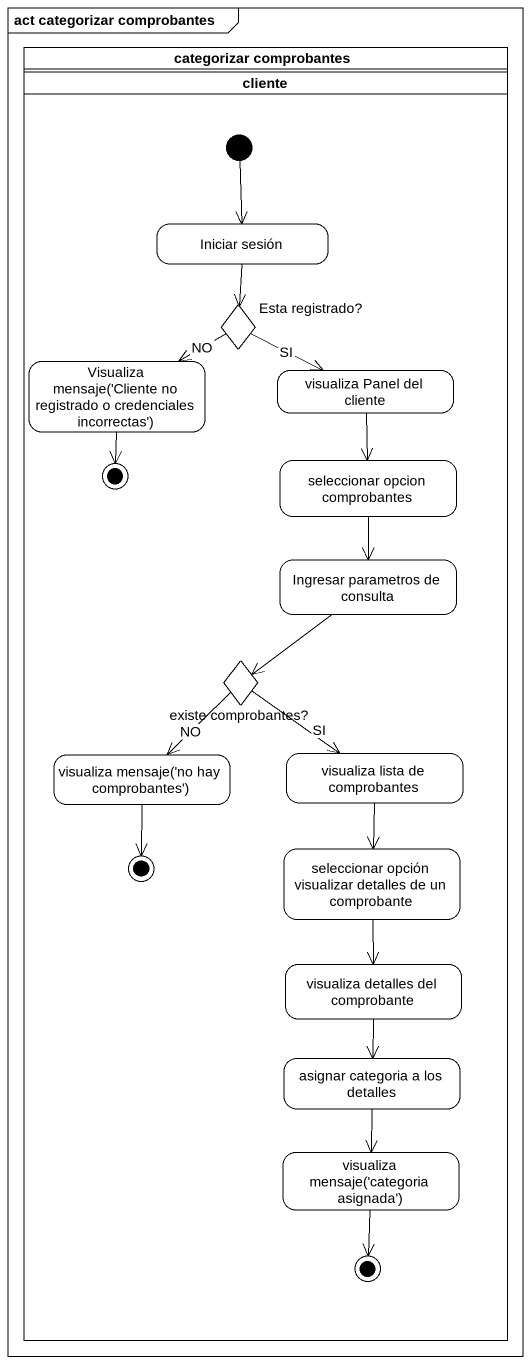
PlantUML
@startuml
mainframe act categorizar comprobantes
hide empty description
state "categorizar comprobantes" as categorizar_comprobantes <<partition>> {
  state cliente <<partition>> {
    state "Iniciar sesión" as Iniciar_sesión
    state "Esta registrado?" as Esta_registrado <<choice>>
    state "Visualiza mensaje('Cliente no registrado o credenciales incorrectas')" as Visualiza_mensaje_Cliente
    state "visualiza Panel del cliente" as visualiza_Panel_del_cliente
    state final1 <<end>>
    state "seleccionar opcion comprobantes" as seleccionar_opcion
    state "Ingresar parametros de consulta" as Ingresar_parametros_de
    state "existe comprobantes?" as existe_comprobantes <<choice>>
    state "visualiza lista de comprobantes" as visualiza_lista_de
    state "visualiza mensaje('no hay comprobantes')" as visualiza_mensaje_no_hay
    state final2 <<end>>
    state "seleccionar opción visualizar detalles de un comprobante" as seleccionar_opción
    state "visualiza detalles del comprobante" as visualiza_detalles_del
    state "asignar categoria a los detalles" as asignar_categoria_a_los
    state "visualiza mensaje('categoria asignada')" as visualiza_mensaje_categoria
    state final3 <<end>>
    [*] --> Iniciar_sesión
  }
}
Iniciar_sesión --> Esta_registrado
Esta_registrado -left-> Visualiza_mensaje_Cliente : NO
Esta_registrado -right-> visualiza_Panel_del_cliente : SI
Visualiza_mensaje_Cliente --> final1
visualiza_Panel_del_cliente --> seleccionar_opcion
seleccionar_opcion --> Ingresar_parametros_de
Ingresar_parametros_de --> existe_comprobantes
existe_comprobantes --> visualiza_lista_de : SI
existe_comprobantes --> visualiza_mensaje_no_hay : NO
visualiza_lista_de --> seleccionar_opción
visualiza_mensaje_no_hay --> final2
seleccionar_opción --> visualiza_detalles_del
visualiza_detalles_del --> asignar_categoria_a_los
asignar_categoria_a_los --> visualiza_mensaje_categoria
visualiza_mensaje_categoria --> final3
@enduml
